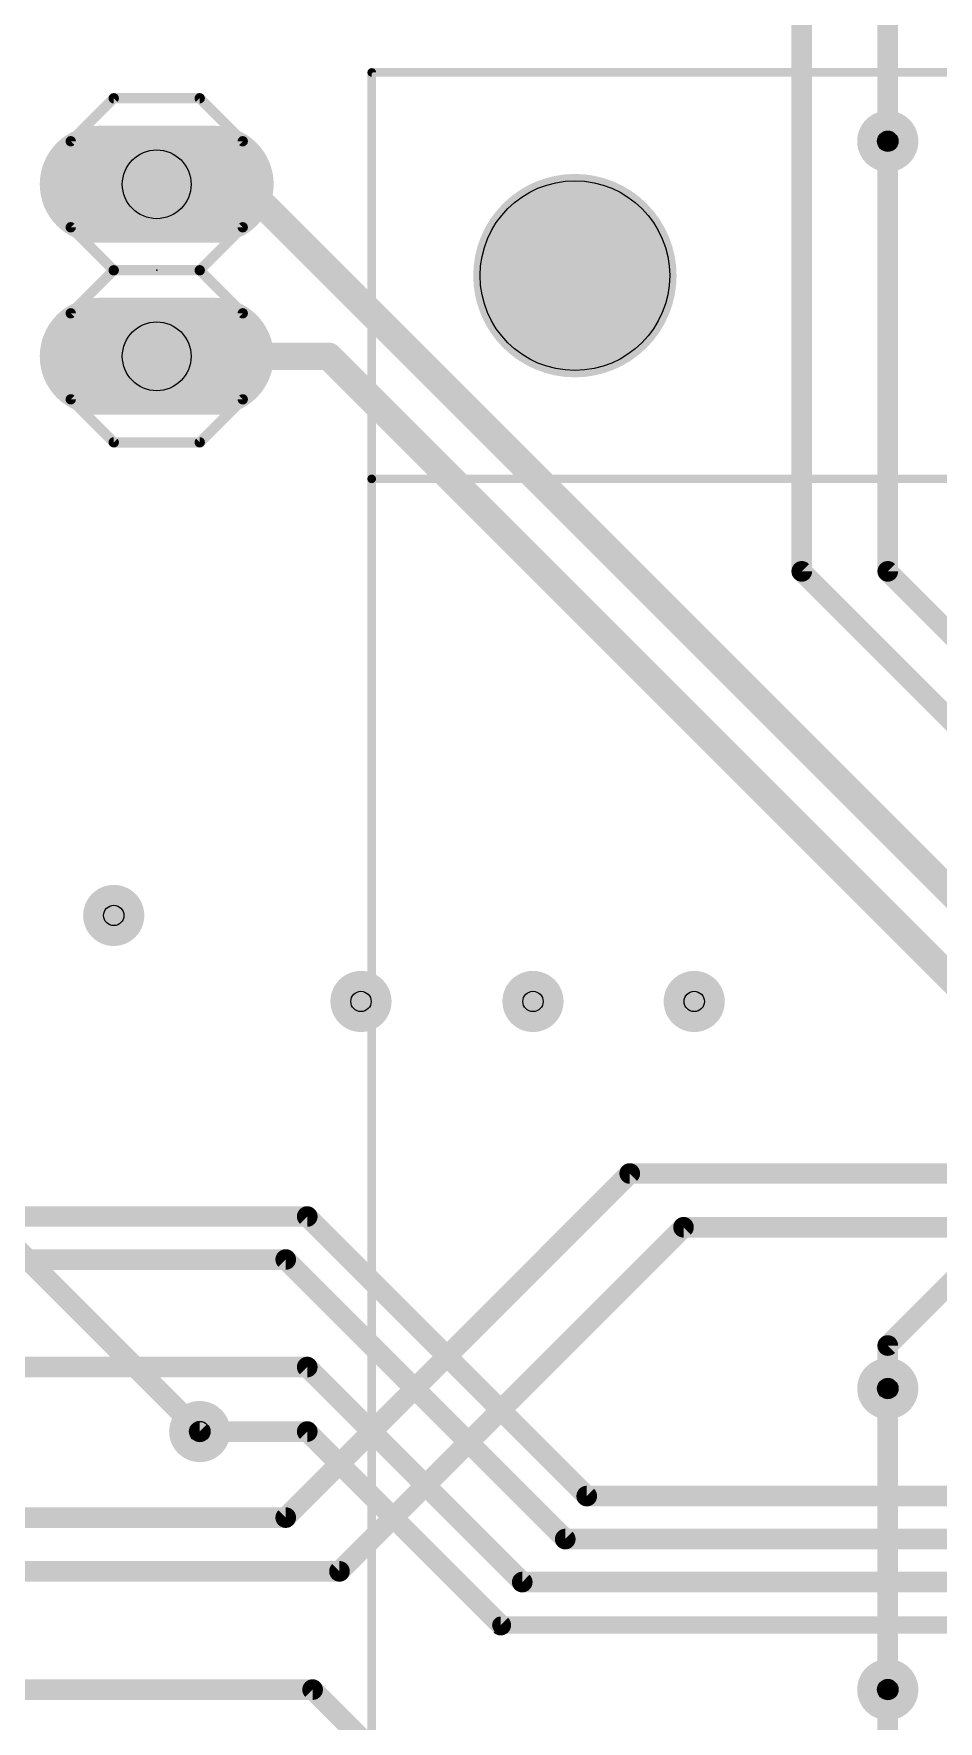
# Model space of a CAD drawing. Extents: x -1 to 156, y 2 to 108.
# Drawn here: x 34.38 to 47.74, y 61.76 to 86.68 of the extents above; entities that cross this region are included whole.
import ezdxf

# ---------------------------------------------------------------- set-up
doc = ezdxf.new("R2010")
doc.units = 0
for name, color, linetype in [('1', 22, 'CONTINUOUS'), ('16', 175, 'CONTINUOUS'), ('17', 82, 'CONTINUOUS'), ('18', 82, 'CONTINUOUS'), ('20', 7, 'CONTINUOUS'), ('21', 253, 'CONTINUOUS'), ('23', 7, 'CONTINUOUS'), ('29', 253, 'CONTINUOUS'), ('30', 253, 'CONTINUOUS'), ('44', 253, 'CONTINUOUS'), ('51', 253, 'CONTINUOUS')]:
    doc.layers.add(name, color=color, linetype=linetype)

# ---------------------------------------------------------------- blocks, each defined once
blk = doc.blocks.new('RECT')
blk.add_solid([(-0.5, -0.5), (0.5, -0.5), (-0.5, 0.5), (0.5, 0.5)])
blk = doc.blocks.new('LONGP100')
at = {"const_width": 1}
blk.add_lwpolyline([(-0.5, 0), (0.5, 0)], dxfattribs=at)
at = {"const_width": 0.5}
for points in [[(-0.5, 0.25, 1), (-0.5, -0.25)], [(0.5, -0.25, 1), (0.5, 0.25)]]:
    blk.add_lwpolyline(points, format="xyb", dxfattribs=at)
blk = doc.blocks.new('ROUNDV')
at = {"const_width": 0.5}
blk.add_lwpolyline([(0, -0.25, 1), (0, 0.25, 1), (0, -0.25)], format="xyb", dxfattribs=at)

msp = doc.modelspace()

# ---------------------------------------------------------------- linework, layer by layer
at = {"layer": '1'}
for points, const_width in [([(45.72, 78.74), (45.72, 88.9)], 0.3048), ([(46.99, 85.09), (46.99, 87.63)], 0.3048), ([(37.465, 84.455), (36.195, 84.455)], 0.4064), ([(48.26, 73.66), (37.465, 84.455)], 0.4064), ([(20.32, 82.55), (36.83, 66.04)], 0.3048), ([(36.195, 81.915), (38.735, 81.915)], 0.4064), ([(38.735, 81.915), (49.53, 71.12)], 0.4064), ([(57.62, 66.84), (45.72, 78.74)], 0.3048), ([(43.18, 69.85), (38.1, 64.77)], 0.3048), ([(49.53, 69.85), (43.18, 69.85)], 0.3048), ([(43.9738, 69.0563), (38.8938, 63.9763)], 0.3048), ([(49.2125, 69.0563), (43.9738, 69.0563)], 0.3048), ([(46.99, 66.675), (46.99, 62.23)], 0.3048), ([(38.1, 64.77), (21.59, 64.77)], 0.3048), ([(38.8938, 63.9763), (22.5425, 63.9763)], 0.3048), ([(24.13, 62.23), (38.4969, 62.23)], 0.3048), ([(39.4494, 61.2775), (38.4969, 62.23)], 0.3048)]:
    msp.add_lwpolyline(points, dxfattribs=dict(at, const_width=const_width))
for points, const_width in [([(46.9138, 85.09, 1), (47.0662, 85.09)], 0.1524), ([(36.195, 84.5566, 1), (36.195, 84.3534)], 0.2032), ([(37.5368, 84.5268, 1), (37.3932, 84.3832)], 0.2032), ([(37.465, 84.3534, 1), (37.465, 84.5566)], 0.2032), ([(36.195, 82.0166, 1), (36.195, 81.8134)], 0.2032), ([(38.8068, 81.9868, 1), (38.6632, 81.8432)], 0.2032), ([(38.735, 81.8134, 1), (38.735, 82.0166)], 0.2032), ([(45.7739, 78.7939, 1), (45.6661, 78.6861)], 0.1524), ([(45.6438, 78.74, 1), (45.7962, 78.74)], 0.1524), ([(43.18, 69.9262, 1), (43.18, 69.7738)], 0.1524), ([(43.2339, 69.7961, 1), (43.1261, 69.9039)], 0.1524), ([(43.9738, 69.1325, 1), (43.9738, 68.9801)], 0.1524), ([(44.0276, 69.0024, 1), (43.9199, 69.1101)], 0.1524), ([(47.0662, 66.675, 1), (46.9138, 66.675)], 0.1524), ([(36.7761, 65.9861, 1), (36.8839, 66.0939)], 0.1524), ([(38.0461, 64.8239, 1), (38.1539, 64.7161)], 0.1524), ([(38.1, 64.6938, 1), (38.1, 64.8462)], 0.1524), ([(38.8399, 64.0301, 1), (38.9476, 63.9224)], 0.1524), ([(38.8938, 63.9001, 1), (38.8938, 64.0524)], 0.1524), ([(38.5508, 62.2839, 1), (38.443, 62.1761)], 0.1524), ([(38.4969, 62.1538, 1), (38.4969, 62.3062)], 0.1524), ([(46.9138, 62.23, 1), (47.0662, 62.23)], 0.1524)]:
    msp.add_lwpolyline(points, format="xyb", dxfattribs=dict(at, const_width=const_width))
at = {"layer": '16'}
for points, const_width in [([(46.99, 78.74), (46.99, 85.09)], 0.3048), ([(53.34, 72.39), (46.99, 78.74)], 0.3048), ([(38.4175, 69.215), (21.1137, 69.215)], 0.3048), ([(42.545, 65.0875), (38.4175, 69.215)], 0.3048), ([(38.1, 68.58), (19.05, 68.58)], 0.3048), ([(42.2275, 64.4525), (38.1, 68.58)], 0.3048), ([(48.26, 68.58), (46.99, 67.31)], 0.3048), ([(46.99, 67.31), (46.99, 66.675)], 0.3048), ([(38.4175, 66.9925), (28.8925, 66.9925)], 0.3048), ([(41.5925, 63.8175), (38.4175, 66.9925)], 0.3048), ([(36.83, 66.04), (38.4175, 66.04)], 0.3048), ([(41.275, 63.1825), (38.4175, 66.04)], 0.3048), ([(79.6925, 65.0875), (42.545, 65.0875)], 0.3048), ([(79.375, 64.4525), (42.2275, 64.4525)], 0.3048), ([(79.0575, 63.8175), (41.5925, 63.8175)], 0.3048), ([(78.74, 63.1825), (41.275, 63.1825)], 0.254), ([(46.99, 62.23), (46.99, 59.69)], 0.3048)]:
    msp.add_lwpolyline(points, dxfattribs=dict(at, const_width=const_width))
for points, const_width in [([(47.0662, 85.09, 1), (46.9138, 85.09)], 0.1524), ([(47.0439, 78.7939, 1), (46.9361, 78.6861)], 0.1524), ([(46.9138, 78.74, 1), (47.0662, 78.74)], 0.1524), ([(38.4714, 69.2689, 1), (38.3636, 69.1611)], 0.1524), ([(38.4175, 69.1388, 1), (38.4175, 69.2912)], 0.1524), ([(38.1539, 68.6339, 1), (38.0461, 68.5261)], 0.1524), ([(38.1, 68.5038, 1), (38.1, 68.6562)], 0.1524), ([(47.0662, 67.31, 1), (46.9138, 67.31)], 0.1524), ([(46.9361, 67.3639, 1), (47.0439, 67.2561)], 0.1524), ([(38.4714, 67.0464, 1), (38.3636, 66.9386)], 0.1524), ([(38.4175, 66.9163, 1), (38.4175, 67.0687)], 0.1524), ([(46.9138, 66.675, 1), (47.0662, 66.675)], 0.1524), ([(36.83, 66.1162, 1), (36.83, 65.9638)], 0.1524), ([(38.4714, 66.0939, 1), (38.3636, 65.9861)], 0.1524), ([(38.4175, 65.9638, 1), (38.4175, 66.1162)], 0.1524), ([(42.545, 65.1637, 1), (42.545, 65.0113)], 0.1524), ([(42.4911, 65.0336, 1), (42.5989, 65.1414)], 0.1524), ([(42.2275, 64.5287, 1), (42.2275, 64.3763)], 0.1524), ([(42.1736, 64.3986, 1), (42.2814, 64.5064)], 0.1524), ([(41.5925, 63.8937, 1), (41.5925, 63.7413)], 0.1524), ([(41.5386, 63.7636, 1), (41.6464, 63.8714)], 0.1524), ([(41.2211, 63.1286, 1), (41.3289, 63.2364)], 0.1524), ([(41.275, 63.246, 1), (41.275, 63.119)], 0.127), ([(47.0662, 62.23, 1), (46.9138, 62.23)], 0.1524)]:
    msp.add_lwpolyline(points, format="xyb", dxfattribs=dict(at, const_width=const_width))
at = {"layer": '20'}
msp.add_circle((42.37, 83.106), 1.4, dxfattribs=at)
at = {"layer": '21'}
for points, const_width in [([(39.37, 86.1378, 1), (39.37, 86.0743)], 0.0635), ([(39.4018, 86.106, 1), (39.3383, 86.106)], 0.0635), ([(35.56, 85.7631, 1), (35.56, 85.6869)], 0.0762), ([(35.5869, 85.6981, 1), (35.5331, 85.7519)], 0.0762), ([(36.8569, 85.7519, 1), (36.8031, 85.6981)], 0.0762), ([(36.83, 85.6869, 1), (36.83, 85.7631)], 0.0762), ([(34.9631, 85.09, 1), (34.8869, 85.09)], 0.0762), ([(34.8981, 85.1169, 1), (34.9519, 85.0631)], 0.0762), ([(37.5031, 85.09, 1), (37.4269, 85.09)], 0.0762), ([(37.4381, 85.0631, 1), (37.4919, 85.1169)], 0.0762), ([(34.8869, 83.82, 1), (34.9631, 83.82)], 0.0762), ([(34.9519, 83.8469, 1), (34.8981, 83.7931)], 0.0762), ([(37.4269, 83.82, 1), (37.5031, 83.82)], 0.0762), ([(37.4919, 83.7931, 1), (37.4381, 83.8469)], 0.0762), ([(35.56, 83.2231, 1), (35.56, 83.1469)], 0.0762), ([(35.5869, 83.1581, 1), (35.5331, 83.2119)], 0.0762), ([(35.5331, 83.1581, 1), (35.5869, 83.2119)], 0.0762), ([(36.8569, 83.2119, 1), (36.8031, 83.1581)], 0.0762), ([(36.8031, 83.2119, 1), (36.8569, 83.1581)], 0.0762), ([(36.83, 83.1469, 1), (36.83, 83.2231)], 0.0762), ([(34.9631, 82.55, 1), (34.8869, 82.55)], 0.0762), ([(34.8981, 82.5769, 1), (34.9519, 82.5231)], 0.0762), ([(37.5031, 82.55, 1), (37.4269, 82.55)], 0.0762), ([(37.4381, 82.5231, 1), (37.4919, 82.5769)], 0.0762), ([(34.8869, 81.28, 1), (34.9631, 81.28)], 0.0762), ([(34.9519, 81.3069, 1), (34.8981, 81.2531)], 0.0762), ([(37.4269, 81.28, 1), (37.5031, 81.28)], 0.0762), ([(37.4919, 81.2531, 1), (37.4381, 81.3069)], 0.0762), ([(35.56, 80.6831, 1), (35.56, 80.6069)], 0.0762), ([(35.5331, 80.6181, 1), (35.5869, 80.6719)], 0.0762), ([(36.8031, 80.6719, 1), (36.8569, 80.6181)], 0.0762), ([(36.83, 80.6069, 1), (36.83, 80.6831)], 0.0762), ([(39.37, 80.1378, 1), (39.37, 80.0743)], 0.0635), ([(39.4018, 80.106, 1), (39.3383, 80.106)], 0.0635), ([(39.3383, 80.106, 1), (39.4018, 80.106)], 0.0635)]:
    msp.add_lwpolyline(points, format="xyb", dxfattribs=dict(at, const_width=const_width))
for points, const_width in [([(39.37, 86.106), (39.37, 80.106)], 0.127), ([(73.87, 86.106), (39.37, 86.106)], 0.127), ([(34.925, 85.09), (35.56, 85.725)], 0.1524), ([(35.56, 85.725), (36.83, 85.725)], 0.1524), ([(36.83, 85.725), (37.465, 85.09)], 0.1524), ([(34.925, 83.82), (34.925, 85.09)], 0.1524), ([(37.465, 85.09), (37.465, 83.82)], 0.1524), ([(35.56, 83.185), (34.925, 83.82)], 0.1524), ([(37.465, 83.82), (36.83, 83.185)], 0.1524), ([(34.925, 82.55), (35.56, 83.185)], 0.1524), ([(35.56, 83.185), (36.83, 83.185)], 0.1524), ([(36.83, 83.185), (37.465, 82.55)], 0.1524), ([(34.925, 81.28), (34.925, 82.55)], 0.1524), ([(37.465, 82.55), (37.465, 81.28)], 0.1524), ([(34.925, 81.28), (35.56, 80.645)], 0.1524), ([(36.83, 80.645), (37.465, 81.28)], 0.1524), ([(35.56, 80.645), (36.83, 80.645)], 0.1524), ([(39.37, 80.106), (39.37, 34.106)], 0.127), ([(39.37, 80.106), (73.87, 80.106)], 0.127)]:
    msp.add_lwpolyline(points, dxfattribs=dict(at, const_width=const_width))
at = {"layer": '23'}
for p in [(39.37, 86.106), (36.195, 83.185)]:
    msp.add_point(p, dxfattribs=at)
at = {"layer": '29', "const_width": 1.5016}
msp.add_lwpolyline([(42.37, 82.3552, 1), (42.37, 83.8568, 1), (42.37, 82.3552)], format="xyb", dxfattribs=at)
at = {"layer": '30', "const_width": 1.5016}
msp.add_lwpolyline([(42.37, 82.3552, 1), (42.37, 83.8568, 1), (42.37, 82.3552)], format="xyb", dxfattribs=at)
at = {"layer": '44'}
for centre, radius in [((46.99, 85.09), 0.15), ((36.195, 84.455), 0.508), ((36.195, 81.915), 0.508), ((35.56, 73.66), 0.15), ((39.2112, 72.39), 0.15), ((41.7512, 72.39), 0.15), ((44.1325, 72.39), 0.15), ((46.99, 66.675), 0.15), ((36.83, 66.04), 0.15), ((46.99, 62.23), 0.15)]:
    msp.add_circle(centre, radius, dxfattribs=at)

# ---------------------------------------------------------------- block references
at = {"layer": '17', "xscale": 1.524, "yscale": 1.524, "rotation": 180}
for p in [(36.195, 84.455), (36.195, 84.455), (36.195, 81.915), (36.195, 81.915)]:
    msp.add_blockref('LONGP100', p, dxfattribs=at)
at = {"layer": '18', "xscale": 0.7, "yscale": 0.7}
for p in [(46.99, 85.09), (46.99, 85.09), (35.56, 73.66), (35.56, 73.66), (39.2112, 72.39), (39.2112, 72.39), (41.7512, 72.39), (41.7512, 72.39), (44.1325, 72.39), (44.1325, 72.39), (46.99, 66.675), (46.99, 66.675), (36.83, 66.04), (36.83, 66.04), (46.99, 62.23), (46.99, 62.23)]:
    msp.add_blockref('ROUNDV', p, dxfattribs=at)
at = {"layer": '29', "xscale": 0.9032, "yscale": 0.9032}
for p in [(46.99, 85.09), (35.56, 73.66), (39.2112, 72.39), (41.7512, 72.39), (44.1325, 72.39), (46.99, 66.675), (36.83, 66.04), (46.99, 62.23)]:
    msp.add_blockref('ROUNDV', p, dxfattribs=at)
at = {"layer": '29', "xscale": 1.7272, "yscale": 1.7272, "rotation": 180}
for p in [(36.195, 84.455), (36.195, 81.915)]:
    msp.add_blockref('LONGP100', p, dxfattribs=at)
at = {"layer": '30', "xscale": 0.9032, "yscale": 0.9032}
for p in [(46.99, 85.09), (35.56, 73.66), (39.2112, 72.39), (41.7512, 72.39), (44.1325, 72.39), (46.99, 66.675), (36.83, 66.04), (46.99, 62.23)]:
    msp.add_blockref('ROUNDV', p, dxfattribs=at)
at = {"layer": '30', "xscale": 1.7272, "yscale": 1.7272, "rotation": 180}
for p in [(36.195, 84.455), (36.195, 81.915)]:
    msp.add_blockref('LONGP100', p, dxfattribs=at)
at = {"layer": '51', "xscale": 0.508, "yscale": 0.508, "rotation": 90}
for p in [(36.195, 84.455), (36.195, 81.915)]:
    msp.add_blockref('RECT', p, dxfattribs=at)

doc.saveas('drawing.dxf')
